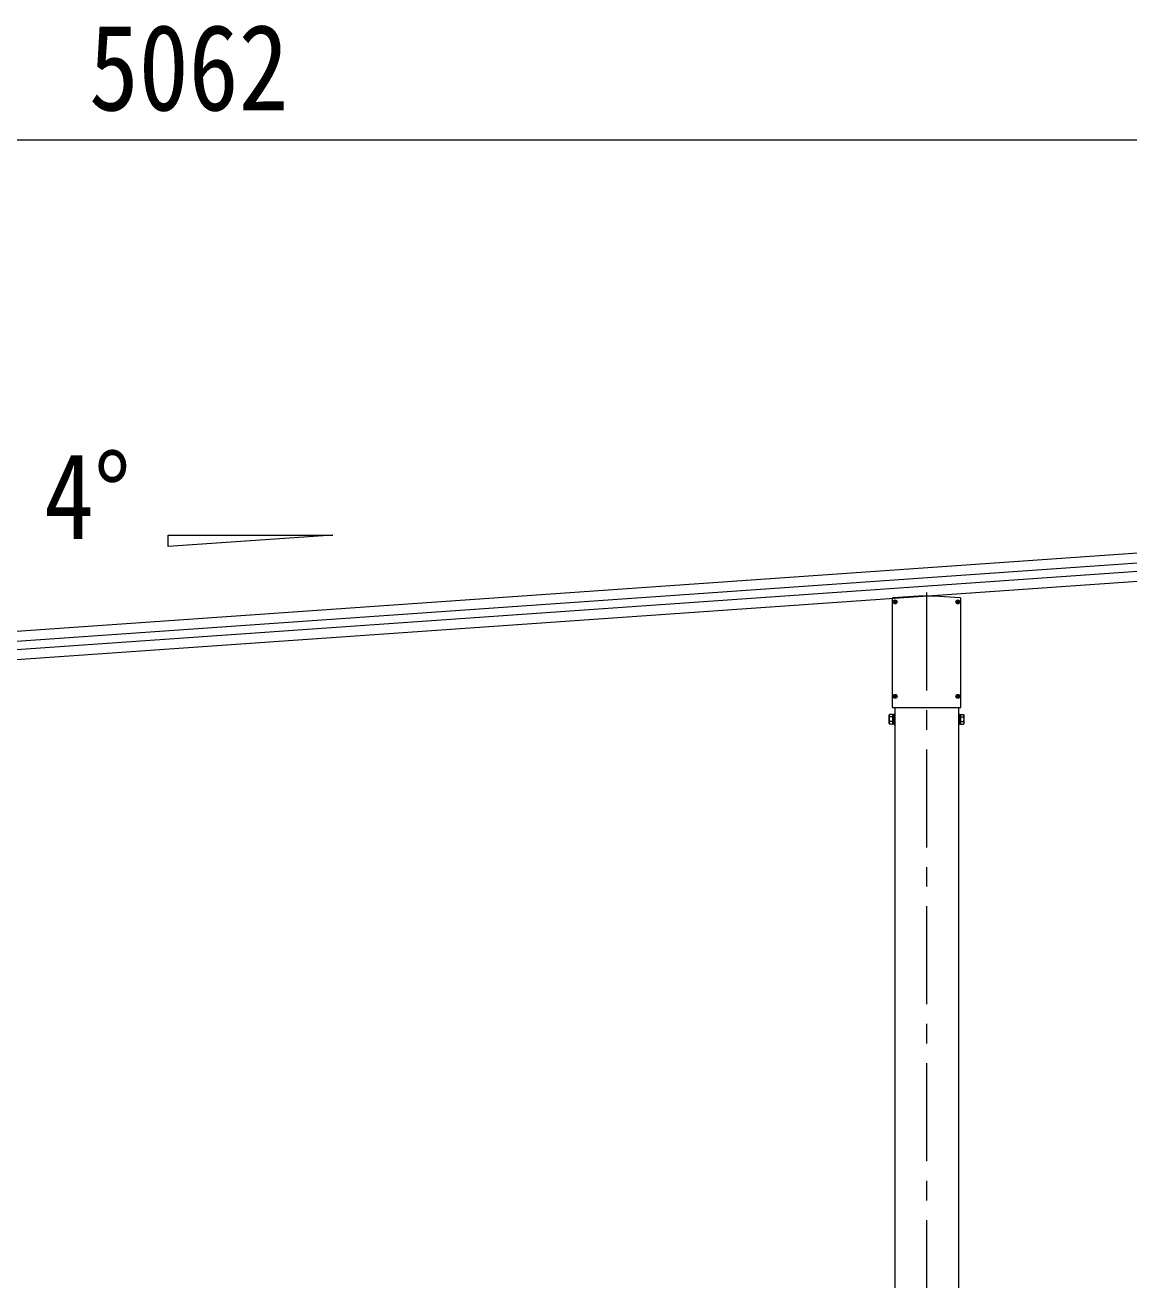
# Model space of a CAD drawing. Units: millimetres at full size; details may follow other scales. Extents: x -11243 to 11243, y -7760 to 7760.
# Drawn here: x 5228 to 7480, y -2581 to -22 of the extents above; entities that cross this region are included whole.
import ezdxf
from ezdxf.enums import TextEntityAlignment as Align

# ---------------------------------------------------------------- set-up
doc = ezdxf.new("R2010")
doc.units = ezdxf.units.MM
doc.header["$LTSCALE"] = 40
doc.linetypes.add('CHAIN1', pattern=[8, 5, -1, 1, -1])
doc.linetypes.add('USER2', pattern=[15, 10, -1, 1, -1, 1, -1])
for name, color, linetype, lineweight in [('0-1_本体', 5, 'CHAIN1', 9), ('0-3_ELV2', 4, 'Continuous', 9), ('0-6_OTH_LINE', 6, 'Continuous', 9), ('0-7_SHAPE', 4, 'Continuous', 9)]:
    doc.layers.add(name, color=color, linetype=linetype, lineweight=lineweight)
doc.styles.add('ＭＳ ゴシック', font='')
doc.styles.get('ＭＳ ゴシック').set_extended_font_data('MS Gothic')

msp = doc.modelspace()

# ---------------------------------------------------------------- linework, layer by layer
at = {"layer": '0-1_本体'}
msp.add_line((7067.42, -1179.13), (7067.42, -5208.89), dxfattribs=at)
at = {"layer": '0-3_ELV2'}
for p, q in [((3142.42, -1402.97), (8004.98, -1062.97)), ((3143.84, -1423.28), (8006.4, -1083.28)), ((8007.6, -1100.49), (3145.04, -1440.51)), ((8009.02, -1120.8), (3146.46, -1460.82)), ((6997.24, -1191.76), (6997.24, -1412.4)), ((7001.18, -1197.92), (7002.29, -1197.9)), ((7001.18, -1198.92), (7002.29, -1198.94)), ((7002.29, -1197.9), (7002.81, -1197.8)), ((7002.29, -1198.94), (7002.81, -1199.04)), ((7002.91, -1197.28), (7002.81, -1197.8)), ((7002.91, -1199.56), (7002.81, -1199.04)), ((7002.92, -1196.18), (7002.91, -1197.28)), ((7002.92, -1200.67), (7002.91, -1199.56)), ((7003.92, -1196.18), (7003.94, -1197.28)), ((7003.92, -1200.67), (7003.94, -1199.56)), ((7003.94, -1197.28), (7004.04, -1197.8)), ((7003.94, -1199.56), (7004.04, -1199.04)), ((7004.56, -1197.9), (7004.04, -1197.8)), ((7004.56, -1198.94), (7004.04, -1199.04)), ((7005.67, -1197.92), (7004.56, -1197.9)), ((7005.67, -1198.92), (7004.56, -1198.94)), ((7051.87, -1186.54), (7051.9, -1187.54)), ((7082.98, -1186.54), (7082.95, -1187.54)), ((7136.21, -1190.26), (7082.98, -1186.54)), ((7129.18, -1197.92), (7130.29, -1197.9)), ((7129.18, -1198.92), (7130.29, -1198.94)), ((7130.29, -1197.9), (7130.81, -1197.8)), ((7130.29, -1198.94), (7130.81, -1199.04)), ((7130.91, -1197.28), (7130.81, -1197.8)), ((7130.91, -1199.56), (7130.81, -1199.04)), ((7130.92, -1196.18), (7130.91, -1197.28)), ((7130.92, -1200.67), (7130.91, -1199.56)), ((7131.92, -1196.18), (7131.94, -1197.28)), ((7131.92, -1200.67), (7131.94, -1199.56)), ((7131.94, -1197.28), (7132.04, -1197.8)), ((7131.94, -1199.56), (7132.04, -1199.04)), ((7132.56, -1197.9), (7132.04, -1197.8)), ((7132.56, -1198.94), (7132.04, -1199.04)), ((7133.67, -1197.92), (7132.56, -1197.9)), ((7133.67, -1198.92), (7132.56, -1198.94)), ((7137.61, -1412.4), (7137.61, -1191.76)), ((7001.18, -1390.42), (7002.29, -1390.4)), ((7001.18, -1391.42), (7002.29, -1391.44)), ((7002.29, -1390.4), (7002.81, -1390.3)), ((7002.29, -1391.44), (7002.81, -1391.54)), ((7002.91, -1389.78), (7002.81, -1390.3)), ((7002.91, -1392.06), (7002.81, -1391.54)), ((7002.92, -1388.68), (7002.91, -1389.78)), ((7002.92, -1393.17), (7002.91, -1392.06)), ((7003.92, -1388.68), (7003.94, -1389.78)), ((7003.92, -1393.17), (7003.94, -1392.06)), ((7003.94, -1389.78), (7004.04, -1390.3)), ((7003.94, -1392.06), (7004.04, -1391.54)), ((7004.56, -1390.4), (7004.04, -1390.3)), ((7004.56, -1391.44), (7004.04, -1391.54)), ((7005.67, -1390.42), (7004.56, -1390.4)), ((7005.67, -1391.42), (7004.56, -1391.44)), ((7129.18, -1390.48), (7130.29, -1390.46)), ((7129.18, -1391.48), (7130.29, -1391.5)), ((7130.29, -1390.46), (7130.81, -1390.36)), ((7130.29, -1391.5), (7130.81, -1391.6)), ((7130.91, -1389.84), (7130.81, -1390.36)), ((7130.91, -1392.12), (7130.81, -1391.6)), ((7130.92, -1388.73), (7130.91, -1389.84)), ((7130.92, -1393.22), (7130.91, -1392.12)), ((7131.92, -1388.73), (7131.94, -1389.84)), ((7131.92, -1393.22), (7131.94, -1392.12)), ((7131.94, -1389.84), (7132.04, -1390.36)), ((7131.94, -1392.12), (7132.04, -1391.6)), ((7132.56, -1390.46), (7132.04, -1390.36)), ((7132.56, -1391.5), (7132.04, -1391.6)), ((7133.67, -1390.48), (7132.56, -1390.46)), ((7133.67, -1391.48), (7132.56, -1391.5)), ((6990.92, -1429.22), (6991.68, -1427.91)), ((6990.92, -1446.22), (6990.92, -1429.22)), ((6997.92, -1427.91), (6991.68, -1427.91)), ((6997.92, -1432.81), (6991.68, -1432.81)), ((6997.92, -1427.91), (6997.92, -1447.54)), ((7000.42, -1428.4), (6997.92, -1428.4)), ((6998.74, -1413.9), (7136.11, -1413.9)), ((7002.42, -1427.1), (7000.42, -1427.1)), ((7002.42, -1413.9), (7002.42, -4965.51)), ((7132.42, -1413.9), (7132.42, -4965.51)), ((7132.42, -1427.1), (7134.42, -1427.1)), ((7134.42, -1428.4), (7136.92, -1428.4)), ((7136.92, -1427.91), (7136.92, -1447.54)), ((7136.92, -1427.91), (7143.17, -1427.91)), ((7136.92, -1432.81), (7143.17, -1432.81)), ((7143.92, -1429.22), (7143.17, -1427.91)), ((7143.92, -1446.22), (7143.92, -1429.22)), ((6990.92, -1446.22), (6991.68, -1447.54)), ((6997.92, -1442.63), (6991.68, -1442.63)), ((6997.92, -1447.54), (6991.68, -1447.54)), ((6997.92, -1446.8), (7000.42, -1446.8)), ((7136.92, -1446.8), (7134.42, -1446.8)), ((7136.92, -1442.63), (7143.17, -1442.63)), ((7136.92, -1447.54), (7143.17, -1447.54)), ((7143.92, -1446.22), (7143.17, -1447.54))]:
    msp.add_line(p, q, dxfattribs=at)
at = {"layer": '0-3_ELV2', "linetype": 'USER2'}
for p, q in [((6999.02, -1198.42), (7007.82, -1198.42)), ((7003.42, -1202.82), (7003.42, -1194.02)), ((7127.02, -1198.42), (7135.82, -1198.42)), ((7131.42, -1202.82), (7131.42, -1194.02)), ((6999.02, -1390.92), (7007.82, -1390.92)), ((7003.42, -1395.32), (7003.42, -1386.52)), ((7127.02, -1390.98), (7135.82, -1390.98)), ((7131.42, -1395.38), (7131.42, -1386.58))]:
    msp.add_line(p, q, dxfattribs=at)
at = {"layer": '0-3_ELV2'}
for points in [[(7082.98, -1186.54), (7051.87, -1186.54), (6998.64, -1190.26)], [(7000.42, -1427.1), (7000.42, -1448.1), (7002.42, -1448.1)], [(7134.42, -1427.1), (7134.42, -1448.1), (7132.42, -1448.1)]]:
    msp.add_lwpolyline(points, dxfattribs=at)
for centre in [(7003.42, -1198.42), (7131.42, -1198.42), (7003.42, -1390.92), (7131.42, -1390.98)]:
    msp.add_circle(centre, 4, dxfattribs=at)
for centre, radius, start, end in [((7003.42, -1198.42), 2.3, 167.44414, 192.55586), ((7003.42, -1198.42), 2.3, 77.44414, 102.55586), ((7003.42, -1198.42), 2.3, 257.44414, 282.55586), ((7003.42, -1198.42), 2.3, 347.44414, 12.55586), ((7131.42, -1198.42), 2.3, 167.44414, 192.55586), ((7131.42, -1198.42), 2.3, 77.44414, 102.55586), ((7131.42, -1198.42), 2.3, 257.44414, 282.55586), ((7131.42, -1198.42), 2.3, 347.44414, 12.55586), ((7003.42, -1390.92), 2.3, 167.44414, 192.55586), ((7003.42, -1390.92), 2.3, 77.44414, 102.55586), ((7003.42, -1390.92), 2.3, 257.44414, 282.55586), ((7003.42, -1390.92), 2.3, 347.44414, 12.55586), ((7131.42, -1390.98), 2.3, 167.44414, 192.55586), ((7131.42, -1390.98), 2.3, 77.44414, 102.55586), ((7131.42, -1390.98), 2.3, 257.44414, 282.55586), ((7131.42, -1390.98), 2.3, 347.44414, 12.55586), ((6995.27, -1430.36), 4.34, 145.61575, 214.38425), ((7007.17, -1437.72), 16.24, 162.41205, 197.58795), ((7127.68, -1437.72), 16.24, 342.41205, 17.58795), ((7139.58, -1430.36), 4.34, 325.61575, 34.38425), ((6995.27, -1445.08), 4.34, 145.61575, 214.38425), ((7139.58, -1445.08), 4.34, 325.61575, 34.38425)]:
    msp.add_arc(centre, radius, start, end, dxfattribs=at)
for centre, major_axis, ratio, start_param, end_param in [((6998.74, -1191.76), (1.02, 1.1), 0.998844, 0.8220427, 2.31955), ((7136.11, -1191.76), (-1.02, 1.1), 0.998844, 3.9636353, 5.4611426), ((6998.74, -1412.4), (1.06, -1.06), 0.998765, 3.9288543, 5.4959237), ((7136.11, -1412.4), (1.06, 1.06), 0.998765, 3.9288543, 5.4959237)]:
    msp.add_ellipse(centre, major_axis=major_axis, ratio=ratio, start_param=start_param, end_param=end_param, dxfattribs=at)
at = {"layer": '0-6_OTH_LINE'}
msp.add_line((8089.55, -256.81), (3027.71, -256.81), dxfattribs=at)
at = {"layer": '0-7_SHAPE'}
for p, q in [((5520.51, -1061.96), (5856.51, -1061.96)), ((5520.51, -1085.45), (5520.51, -1061.96)), ((5856.51, -1061.96), (5520.51, -1085.45))]:
    msp.add_line(p, q, dxfattribs=at)

# ---------------------------------------------------------------- texts
at = {"layer": '0-6_OTH_LINE', "color": 7, "style": 'ＭＳ ゴシック', "width": 0.85}
msp.add_text('5062', height=176, dxfattribs=at).set_placement((5358.63, -248.81), align=Align.BOTTOM_LEFT)
at = {"layer": '0-7_SHAPE', "color": 7, "style": 'ＭＳ ゴシック', "width": 0.85}
msp.add_text('4°', height=176, dxfattribs=at).set_placement((5267.05, -1123.17), align=Align.BOTTOM_LEFT)

doc.saveas('drawing.dxf')
